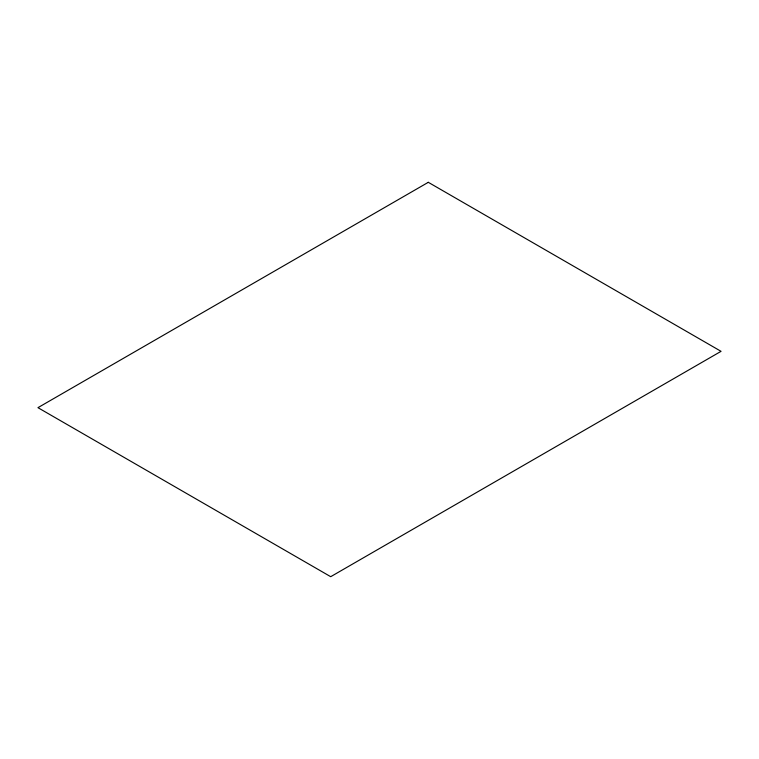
<?xml version="1.0" encoding="UTF-8"?>
<svg xmlns="http://www.w3.org/2000/svg" width="759" height="759" viewBox="0 0 759 759"><rect width="100%" height="100%" fill="white"/><g stroke="black" fill="none" stroke-linecap="round" stroke-linejoin="round"><path stroke-width="1.14" d="M428.294 182.312L37.95 407.668L330.706 576.688L721.05 351.332L428.294 182.312"/></g></svg>
